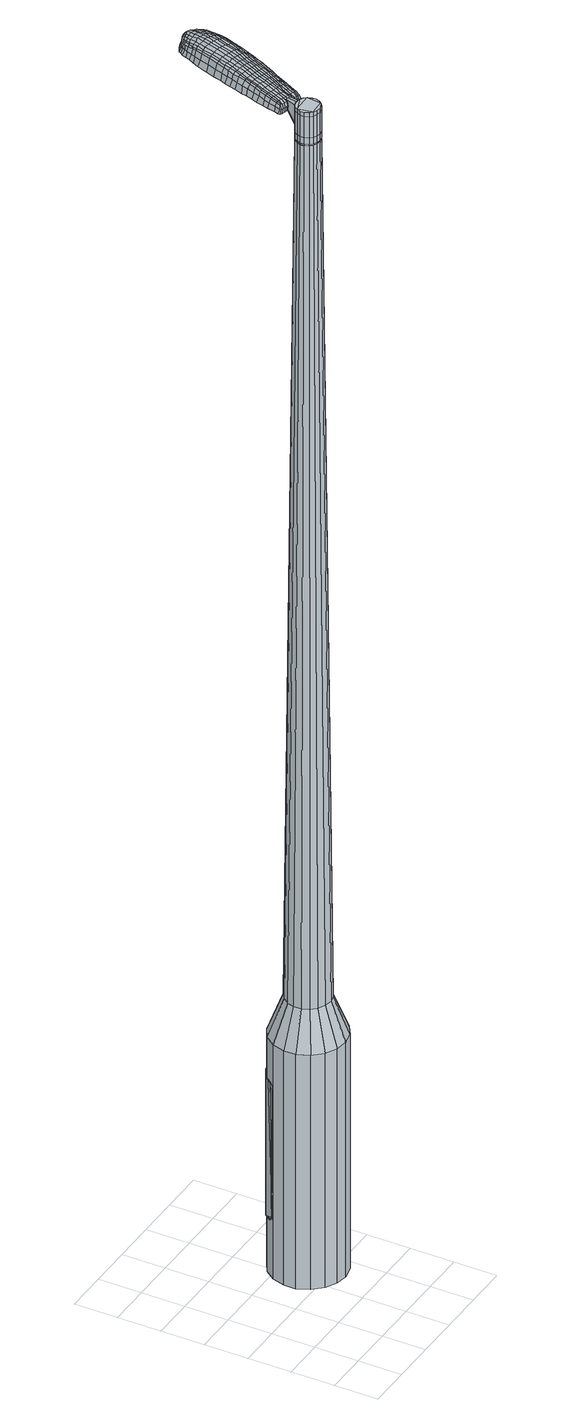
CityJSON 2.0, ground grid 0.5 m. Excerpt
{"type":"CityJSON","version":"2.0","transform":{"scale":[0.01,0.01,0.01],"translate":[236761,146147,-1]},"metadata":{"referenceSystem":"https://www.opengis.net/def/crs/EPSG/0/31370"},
"CityObjects":{
"object1":{"type":"GenericCityObject","attributes":{"cluster":553,"mean_distance_to_centroid":0.0678,"new_centroid_x":236762.25,"new_centroid_y":146148.23,"mean_distance_to_camera":11.22,"H1":16.83,"H2":12.69,"Z_final":113.15,"cluster2":-1,"proj_x":236768.97,"proj_y":146150.39,"id_line":84730,"bearing_l":162.24,"distance":7.06,"orientation":"right","G_obj":72.24},"geometry":[{"type":"MultiSurface","lod":"2","boundaries":[[[0,1,2,3]],[[1,4,5,2]],[[4,6,7,5]],[[6,8,9,7]],[[8,10,11,9]],[[10,12,13,11]],[[12,14,15,13]],[[14,16,17,15]],[[16,18,19,17]],[[18,20,21,19]],[[20,22,23,21]],[[22,24,25,23]],[[24,26,27,25]],[[26,28,29,27]],[[28,30,31,29]],[[30,32,33,31]],[[32,34,35,33]],[[34,0,3,35]],[[36,37,38,39]],[[38,40,41,42]],[[41,43,42]],[[42,44,45,46]],[[45,47,46]],[[46,48,49,50]],[[49,51,50]],[[42,46,50,38]],[[50,52,39,38]],[[53,36,39]],[[2,5,7,35]],[[7,9,11,15]],[[11,13,15]],[[15,17,19,23]],[[19,21,23]],[[23,25,27,31]],[[27,29,31]],[[15,23,31,7]],[[31,33,35,7]],[[3,2,35]],[[1,0,54,55]],[[0,34,56,54]],[[34,32,57,56]],[[32,30,58,57]],[[30,28,59,58]],[[28,26,60,59]],[[26,24,61,60]],[[24,22,62,61]],[[22,20,63,62]],[[20,18,64,63]],[[18,16,65,64]],[[16,14,66,65]],[[14,12,67,66]],[[12,10,68,67]],[[10,8,69,68]],[[8,6,70,69]],[[6,4,71,70]],[[4,1,55,71]],[[55,54,72,73]],[[54,56,74,72]],[[56,57,75,74]],[[57,58,76,75]],[[58,59,77,76]],[[59,60,78,77]],[[60,61,79,78]],[[61,62,80,79]],[[62,63,81,80]],[[63,64,82,81]],[[64,65,83,82]],[[65,66,84,83]],[[66,67,85,84]],[[67,68,86,85]],[[68,69,87,86]],[[69,70,88,87]],[[70,71,89,88]],[[71,55,73,89]],[[90,91,92,93]],[[94,95,91,90]],[[96,97,95,94]],[[98,99,97,96]],[[77,100,99,98]],[[101,102,100,77]],[[103,104,102,101]],[[105,106,104,103]],[[107,108,106,105]],[[109,110,108,107]],[[111,112,110,109]],[[113,114,112,111]],[[115,116,114,113]],[[117,118,116,115]],[[119,120,118,117]],[[121,122,120,119]],[[123,124,122,121]],[[93,92,124,123]],[[125,126,127,128]],[[129,125,128,130]],[[131,129,130,132]],[[133,131,132,134]],[[135,133,134,136]],[[137,135,136,138]],[[139,137,138,140]],[[141,139,140,142]],[[143,141,142,144]],[[145,143,144,146]],[[147,145,146,148]],[[149,147,148,150]],[[151,149,150,152]],[[153,151,152,154]],[[155,153,154,156]],[[157,155,156,158]],[[73,72,90,93]],[[72,74,94,90]],[[74,75,96,94]],[[75,76,98,96]],[[76,77,98]],[[78,101,77]],[[78,79,103,101]],[[79,80,105,103]],[[80,81,107,105]],[[81,82,109,107]],[[82,83,111,109]],[[83,84,113,111]],[[84,85,115,113]],[[85,86,117,115]],[[86,87,119,117]],[[87,88,121,119]],[[88,89,123,121]],[[89,73,93,123]],[[159,160,92,91]],[[160,161,124,92]],[[161,162,122,124]],[[162,163,120,122]],[[163,164,118,120]],[[164,165,116,118]],[[165,166,114,116]],[[166,167,112,114]],[[167,168,110,112]],[[168,169,108,110]],[[169,170,106,108]],[[170,171,104,106]],[[171,172,102,104]],[[172,100,102]],[[173,99,100]],[[173,174,97,99]],[[174,175,95,97]],[[175,159,91,95]],[[39,52,157,176]],[[160,159,177,158]],[[53,39,176,126]],[[159,175,127,177]],[[36,53,126,125]],[[175,174,128,127]],[[37,36,125,129]],[[174,173,130,128]],[[38,37,129,131]],[[173,100,132,130]],[[40,38,131,133]],[[100,172,134,132]],[[41,40,133,135]],[[172,171,136,134]],[[43,41,135,137]],[[171,170,138,136]],[[42,43,137,139]],[[170,169,140,138]],[[44,42,139,141]],[[169,168,142,140]],[[45,44,141,143]],[[168,167,144,142]],[[47,45,143,145]],[[167,166,146,144]],[[46,47,145,147]],[[166,165,148,146]],[[48,46,147,149]],[[165,164,150,148]],[[49,48,149,151]],[[164,163,152,150]],[[51,49,151,153]],[[163,162,154,152]],[[50,51,153,155]],[[162,161,156,154]],[[52,50,155,157]],[[161,160,158,156]],[[157,158,178,179]],[[158,177,180,178]],[[177,127,181,180]],[[127,126,182,181]],[[126,176,183,182]],[[176,157,179,183]],[[184,185,186,187]],[[188,184,187,189]],[[184,188,190,191]],[[185,184,191,192]],[[193,194,195,196]],[[197,193,196,198]],[[193,197,199,200]],[[194,193,200,201]],[[202,203,204,205]],[[206,202,205,207]],[[202,206,208,209]],[[203,202,209,210]],[[211,212,213,214]],[[215,211,214,216]],[[211,215,217,218]],[[212,211,218,219]],[[220,221,222,223]],[[224,220,223,225]],[[220,224,226,227]],[[221,220,227,228]],[[229,230,231,232]],[[233,229,232,234]],[[229,233,235,236]],[[230,229,236,237]],[[238,239,240,241]],[[230,238,241,231]],[[238,230,237,242]],[[239,238,242,243]],[[244,245,246,247]],[[239,244,247,240]],[[244,239,243,248]],[[245,244,248,249]],[[250,188,189,251]],[[245,250,251,246]],[[250,245,249,252]],[[188,250,252,190]],[[253,254,255,256]],[[257,253,256,258]],[[253,257,259,260]],[[254,253,260,261]],[[262,263,264,265]],[[254,262,265,255]],[[262,254,261,266]],[[263,262,266,267]],[[268,269,270,271]],[[263,268,271,264]],[[268,263,267,272]],[[269,268,272,273]],[[274,275,276,277]],[[269,274,277,270]],[[274,269,273,278]],[[275,274,278,279]],[[280,185,192,281]],[[275,280,281,276]],[[280,275,279,282]],[[185,280,282,186]],[[283,284,285,286]],[[287,283,286,288]],[[283,287,289,290]],[[284,283,290,291]],[[292,293,294,295]],[[284,292,295,285]],[[292,284,291,296]],[[293,292,296,297]],[[298,299,300,301]],[[293,298,301,294]],[[298,293,297,302]],[[299,298,302,303]],[[304,197,198,305]],[[299,304,305,300]],[[304,299,303,306]],[[197,304,306,199]],[[307,308,309,310]],[[311,307,310,312]],[[307,311,313,314]],[[308,307,314,315]],[[316,317,318,319]],[[308,316,319,309]],[[316,308,315,320]],[[317,316,320,321]],[[322,323,324,325]],[[317,322,325,318]],[[322,317,321,326]],[[323,322,326,327]],[[328,329,330,331]],[[323,328,331,324]],[[328,323,327,332]],[[329,328,332,333]],[[334,194,201,335]],[[329,334,335,330]],[[334,329,333,336]],[[194,334,336,195]],[[337,223,222,338]],[[339,337,338,340]],[[337,339,341,342]],[[223,337,342,225]],[[343,339,340,344]],[[345,343,344,346]],[[343,345,347,348]],[[339,343,348,341]],[[349,345,346,350]],[[351,349,350,352]],[[349,351,353,354]],[[345,349,354,347]],[[355,351,352,356]],[[357,355,356,358]],[[355,357,359,360]],[[351,355,360,353]],[[361,357,358,362]],[[212,361,362,213]],[[361,212,219,363]],[[357,361,363,359]],[[364,365,210,209]],[[366,364,209,208]],[[364,366,367,368]],[[365,364,368,369]],[[370,371,369,368]],[[372,370,368,367]],[[370,372,373,374]],[[371,370,374,375]],[[376,377,375,374]],[[378,376,374,373]],[[376,378,379,380]],[[377,376,380,381]],[[382,383,381,380]],[[384,382,380,379]],[[382,384,217,215]],[[383,382,215,216]],[[385,386,387,388]],[[287,385,388,289]],[[385,287,288,389]],[[386,385,389,390]],[[391,206,207,392]],[[386,391,392,387]],[[391,386,390,393]],[[206,391,393,208]],[[394,395,396,397]],[[233,394,397,235]],[[394,233,234,398]],[[395,394,398,399]],[[400,401,402,403]],[[395,400,403,396]],[[400,395,399,404]],[[401,400,404,405]],[[406,203,210,407]],[[401,406,407,402]],[[406,401,405,408]],[[203,406,408,204]],[[409,410,411,412]],[[191,409,412,192]],[[409,191,190,413]],[[410,409,413,414]],[[415,416,417,418]],[[410,415,418,411]],[[415,410,414,419]],[[416,415,419,420]],[[421,214,213,422]],[[416,421,422,417]],[[421,416,420,423]],[[214,421,423,216]],[[424,425,426,427]],[[196,424,427,198]],[[424,196,195,428]],[[425,424,428,429]],[[430,218,217,431]],[[425,430,431,426]],[[430,425,429,432]],[[218,430,432,219]],[[433,434,435,436]],[[311,433,436,313]],[[433,311,312,437]],[[434,433,437,438]],[[439,224,225,440]],[[434,439,440,435]],[[439,434,438,441]],[[224,439,441,226]],[[442,443,444,445]],[[257,442,445,259]],[[442,257,258,446]],[[443,442,446,447]],[[448,449,450,451]],[[443,448,451,444]],[[448,443,447,452]],[[449,448,452,453]],[[454,221,228,455]],[[449,454,455,450]],[[454,449,453,456]],[[221,454,456,222]],[[457,458,447,446]],[[256,457,446,258]],[[457,256,255,459]],[[458,457,459,460]],[[461,462,453,452]],[[458,461,452,447]],[[461,458,460,463]],[[462,461,463,464]],[[465,338,222,456]],[[462,465,456,453]],[[465,462,464,466]],[[338,465,466,340]],[[467,468,469,470]],[[314,467,470,315]],[[467,314,313,436]],[[468,467,436,435]],[[471,342,341,472]],[[468,471,472,469]],[[471,468,435,440]],[[342,471,440,225]],[[473,474,460,459]],[[265,473,459,255]],[[473,265,264,475]],[[474,473,475,476]],[[477,478,464,463]],[[474,477,463,460]],[[477,474,476,479]],[[478,477,479,480]],[[481,344,340,466]],[[478,481,466,464]],[[481,478,480,482]],[[344,481,482,346]],[[483,484,485,486]],[[320,483,486,321]],[[483,320,315,470]],[[484,483,470,469]],[[487,348,347,488]],[[484,487,488,485]],[[487,484,469,472]],[[348,487,472,341]],[[489,490,476,475]],[[271,489,475,264]],[[489,271,270,491]],[[490,489,491,492]],[[493,494,480,479]],[[490,493,479,476]],[[493,490,492,495]],[[494,493,495,496]],[[497,350,346,482]],[[494,497,482,480]],[[497,494,496,498]],[[350,497,498,352]],[[499,500,501,502]],[[326,499,502,327]],[[499,326,321,486]],[[500,499,486,485]],[[503,354,353,504]],[[500,503,504,501]],[[503,500,485,488]],[[354,503,488,347]],[[505,506,492,491]],[[277,505,491,270]],[[505,277,276,507]],[[506,505,507,508]],[[509,510,496,495]],[[506,509,495,492]],[[509,506,508,511]],[[510,509,511,512]],[[513,356,352,498]],[[510,513,498,496]],[[513,510,512,514]],[[356,513,514,358]],[[515,516,517,518]],[[332,515,518,333]],[[515,332,327,502]],[[516,515,502,501]],[[519,360,359,520]],[[516,519,520,517]],[[519,516,501,504]],[[360,519,504,353]],[[521,522,508,507]],[[281,521,507,276]],[[521,281,192,412]],[[522,521,412,411]],[[523,524,512,511]],[[522,523,511,508]],[[523,522,411,418]],[[524,523,418,417]],[[525,362,358,514]],[[524,525,514,512]],[[525,524,417,422]],[[362,525,422,213]],[[526,527,429,428]],[[336,526,428,195]],[[526,336,333,518]],[[527,526,518,517]],[[528,363,219,432]],[[527,528,432,429]],[[528,527,517,520]],[[363,528,520,359]],[[529,530,390,389]],[[286,529,389,288]],[[529,286,285,531]],[[530,529,531,532]],[[533,366,208,393]],[[530,533,393,390]],[[533,530,532,534]],[[366,533,534,367]],[[535,536,537,538]],[[236,535,538,237]],[[535,236,235,397]],[[536,535,397,396]],[[539,540,541,542]],[[536,539,542,537]],[[539,536,396,403]],[[540,539,403,402]],[[543,365,369,544]],[[540,543,544,541]],[[543,540,402,407]],[[365,543,407,210]],[[545,546,532,531]],[[295,545,531,285]],[[545,295,294,547]],[[546,545,547,548]],[[549,372,367,534]],[[546,549,534,532]],[[549,546,548,550]],[[372,549,550,373]],[[551,552,553,554]],[[242,551,554,243]],[[551,242,237,538]],[[552,551,538,537]],[[555,556,557,558]],[[552,555,558,553]],[[555,552,537,542]],[[556,555,542,541]],[[559,371,375,560]],[[556,559,560,557]],[[559,556,541,544]],[[371,559,544,369]],[[561,562,548,547]],[[301,561,547,294]],[[561,301,300,563]],[[562,561,563,564]],[[565,378,373,550]],[[562,565,550,548]],[[565,562,564,566]],[[378,565,566,379]],[[567,568,569,570]],[[248,567,570,249]],[[567,248,243,554]],[[568,567,554,553]],[[571,572,573,574]],[[568,571,574,569]],[[571,568,553,558]],[[572,571,558,557]],[[575,377,381,576]],[[572,575,576,573]],[[575,572,557,560]],[[377,575,560,375]],[[577,578,564,563]],[[305,577,563,300]],[[577,305,198,427]],[[578,577,427,426]],[[579,384,379,566]],[[578,579,566,564]],[[579,578,426,431]],[[384,579,431,217]],[[580,581,414,413]],[[252,580,413,190]],[[580,252,249,570]],[[581,580,570,569]],[[582,583,420,419]],[[581,582,419,414]],[[582,581,569,574]],[[583,582,574,573]],[[584,383,216,423]],[[583,584,423,420]],[[584,583,573,576]],[[383,584,576,381]],[[585,586,587,588]],[[588,587,589,590]],[[591,589,587,592]],[[592,587,586,593]],[[594,595,596,597]],[[597,596,598,599]],[[600,598,596,601]],[[601,596,595,602]],[[603,604,605,606]],[[606,605,607,608]],[[609,607,605,610]],[[610,605,604,611]],[[612,613,614,615]],[[615,614,616,617]],[[618,616,614,619]],[[619,614,613,620]],[[621,622,623,624]],[[624,623,625,626]],[[627,625,623,628]],[[628,623,622,629]],[[630,631,632,633]],[[633,632,634,635]],[[636,634,632,637]],[[637,632,631,638]],[[639,640,641,642]],[[642,641,631,630]],[[638,631,641,643]],[[643,641,640,644]],[[645,646,647,648]],[[648,647,640,639]],[[644,640,647,649]],[[649,647,646,650]],[[590,589,651,652]],[[652,651,646,645]],[[650,646,651,653]],[[653,651,589,591]],[[654,655,656,657]],[[657,656,658,659]],[[660,658,656,661]],[[661,656,655,662]],[[663,664,665,666]],[[666,665,655,654]],[[662,655,665,667]],[[667,665,664,668]],[[669,670,671,672]],[[672,671,664,663]],[[668,664,671,673]],[[673,671,670,674]],[[675,676,677,678]],[[678,677,670,669]],[[674,670,677,679]],[[679,677,676,680]],[[593,586,681,682]],[[682,681,676,675]],[[680,676,681,683]],[[683,681,586,585]],[[684,685,686,687]],[[687,686,688,689]],[[690,688,686,691]],[[691,686,685,692]],[[693,694,695,696]],[[696,695,685,684]],[[692,685,695,697]],[[697,695,694,698]],[[699,700,701,702]],[[702,701,694,693]],[[698,694,701,703]],[[703,701,700,704]],[[599,598,705,706]],[[706,705,700,699]],[[704,700,705,707]],[[707,705,598,600]],[[708,709,710,711]],[[711,710,712,713]],[[714,712,710,715]],[[715,710,709,716]],[[717,718,719,720]],[[720,719,709,708]],[[716,709,719,721]],[[721,719,718,722]],[[723,724,725,726]],[[726,725,718,717]],[[722,718,725,727]],[[727,725,724,728]],[[729,730,731,732]],[[732,731,724,723]],[[728,724,731,733]],[[733,731,730,734]],[[602,595,735,736]],[[736,735,730,729]],[[734,730,735,737]],[[737,735,595,594]],[[621,624,738,739]],[[739,738,740,741]],[[742,740,738,743]],[[743,738,624,626]],[[741,740,744,745]],[[745,744,746,747]],[[748,746,744,749]],[[749,744,740,742]],[[747,746,750,751]],[[751,750,752,753]],[[754,752,750,755]],[[755,750,746,748]],[[753,752,756,757]],[[757,756,758,759]],[[760,758,756,761]],[[761,756,752,754]],[[759,758,762,763]],[[763,762,613,612]],[[620,613,762,764]],[[764,762,758,760]],[[611,765,766,610]],[[610,766,767,609]],[[768,767,766,769]],[[769,766,765,770]],[[770,771,772,769]],[[769,772,773,768]],[[774,773,772,775]],[[775,772,771,776]],[[776,777,778,775]],[[775,778,779,774]],[[780,779,778,781]],[[781,778,777,782]],[[782,783,784,781]],[[781,784,785,780]],[[618,785,784,616]],[[616,784,783,617]],[[786,787,788,789]],[[789,788,688,690]],[[689,688,788,790]],[[790,788,787,791]],[[608,607,792,793]],[[793,792,787,786]],[[791,787,792,794]],[[794,792,607,609]],[[795,796,797,798]],[[798,797,634,636]],[[635,634,797,799]],[[799,797,796,800]],[[801,802,803,804]],[[804,803,796,795]],[[800,796,803,805]],[[805,803,802,806]],[[611,604,807,808]],[[808,807,802,801]],[[806,802,807,809]],[[809,807,604,603]],[[810,811,812,813]],[[813,812,592,593]],[[591,592,812,814]],[[814,812,811,815]],[[816,817,818,819]],[[819,818,811,810]],[[815,811,818,820]],[[820,818,817,821]],[[612,615,822,823]],[[823,822,817,816]],[[821,817,822,824]],[[824,822,615,617]],[[825,826,827,828]],[[828,827,597,599]],[[594,597,827,829]],[[829,827,826,830]],[[618,619,831,832]],[[832,831,826,825]],[[830,826,831,833]],[[833,831,619,620]],[[834,835,836,837]],[[837,836,712,714]],[[713,712,836,838]],[[838,836,835,839]],[[626,625,840,841]],[[841,840,835,834]],[[839,835,840,842]],[[842,840,625,627]],[[843,844,845,846]],[[846,845,658,660]],[[659,658,845,847]],[[847,845,844,848]],[[849,850,851,852]],[[852,851,844,843]],[[848,844,851,853]],[[853,851,850,854]],[[629,622,855,856]],[[856,855,850,849]],[[854,850,855,857]],[[857,855,622,621]],[[848,858,859,847]],[[847,859,657,659]],[[654,657,859,860]],[[859,858,860]],[[854,861,862,853]],[[853,862,858,848]],[[860,858,862,863]],[[863,862,861,864]],[[621,739,865,857]],[[857,865,861,854]],[[864,861,865,866]],[[866,865,739,741]],[[867,868,869,870]],[[870,869,715,716]],[[714,715,869,837]],[[837,869,868,834]],[[742,743,871,872]],[[872,871,868,867]],[[834,868,871,841]],[[841,871,743,626]],[[873,874,860]],[[860,874,666,654]],[[663,666,874,875]],[[874,873,875]],[[864,876,877,863]],[[863,877,873,860]],[[875,873,877,878]],[[878,877,876,879]],[[741,745,880,866]],[[866,880,876,864]],[[879,876,880,881]],[[881,880,745,747]],[[882,883,884,885]],[[885,884,721,722]],[[716,721,884,870]],[[870,884,883,867]],[[748,749,886,887]],[[887,886,883,882]],[[867,883,886,872]],[[872,886,749,742]],[[888,889,875]],[[875,889,672,663]],[[669,672,889,890]],[[890,889,888,891]],[[879,892,893,878]],[[878,893,888,875]],[[891,888,893,894]],[[894,893,892,895]],[[747,751,896,881]],[[881,896,892,879]],[[895,892,896,897]],[[897,896,751,753]],[[898,899,900,901]],[[901,900,727,728]],[[722,727,900,885]],[[885,900,899,882]],[[754,755,902,903]],[[903,902,899,898]],[[882,899,902,887]],[[887,902,755,748]],[[891,904,905,890]],[[890,905,678,669]],[[675,678,905,906]],[[906,905,904,907]],[[895,908,909,894]],[[894,909,904,891]],[[907,904,909,910]],[[910,909,908,911]],[[753,757,912,897]],[[897,912,908,895]],[[911,908,912,913]],[[913,912,757,759]],[[914,915,916,917]],[[917,916,733,734]],[[728,733,916,901]],[[901,916,915,898]],[[760,761,918,919]],[[919,918,915,914]],[[898,915,918,903]],[[903,918,761,754]],[[907,920,921,906]],[[906,921,682,675]],[[593,682,921,813]],[[813,921,920,810]],[[911,922,923,910]],[[910,923,920,907]],[[810,920,923,819]],[[819,923,922,816]],[[759,763,924,913]],[[913,924,922,911]],[[816,922,924,823]],[[823,924,763,612]],[[830,925,926,829]],[[829,926,737,594]],[[734,737,926,917]],[[917,926,925,914]],[[620,764,927,833]],[[833,927,925,830]],[[914,925,927,919]],[[919,927,764,760]],[[791,928,929,790]],[[790,929,687,689]],[[684,687,929,930]],[[930,929,928,931]],[[609,767,932,794]],[[794,932,928,791]],[[931,928,932,933]],[[933,932,767,768]],[[934,935,936,937]],[[937,936,637,638]],[[636,637,936,798]],[[798,936,935,795]],[[938,939,940,941]],[[941,940,935,934]],[[795,935,940,804]],[[804,940,939,801]],[[770,765,942,943]],[[943,942,939,938]],[[801,939,942,808]],[[808,942,765,611]],[[931,944,945,930]],[[930,945,696,684]],[[693,696,945,946]],[[946,945,944,947]],[[768,773,948,933]],[[933,948,944,931]],[[947,944,948,949]],[[949,948,773,774]],[[950,951,952,953]],[[953,952,643,644]],[[638,643,952,937]],[[937,952,951,934]],[[954,955,956,957]],[[957,956,951,950]],[[934,951,956,941]],[[941,956,955,938]],[[776,771,958,959]],[[959,958,955,954]],[[938,955,958,943]],[[943,958,771,770]],[[947,960,961,946]],[[946,961,702,693]],[[699,702,961,962]],[[962,961,960,963]],[[774,779,964,949]],[[949,964,960,947]],[[963,960,964,965]],[[965,964,779,780]],[[966,967,968,969]],[[969,968,649,650]],[[644,649,968,953]],[[953,968,967,950]],[[970,971,972,973]],[[973,972,967,966]],[[950,967,972,957]],[[957,972,971,954]],[[782,777,974,975]],[[975,974,971,970]],[[954,971,974,959]],[[959,974,777,776]],[[963,976,977,962]],[[962,977,706,699]],[[599,706,977,828]],[[828,977,976,825]],[[780,785,978,965]],[[965,978,976,963]],[[825,976,978,832]],[[832,978,785,618]],[[815,979,980,814]],[[814,980,653,591]],[[650,653,980,969]],[[969,980,979,966]],[[821,981,982,820]],[[820,982,979,815]],[[966,979,982,973]],[[973,982,981,970]],[[617,783,983,824]],[[824,983,981,821]],[[970,981,983,975]],[[975,983,783,782]],[[585,588,187,186]],[[588,590,189,187]],[[600,601,200,199]],[[601,602,201,200]],[[603,606,205,204]],[[606,608,207,205]],[[627,628,227,226]],[[628,629,228,227]],[[630,633,232,231]],[[633,635,234,232]],[[639,642,241,240]],[[642,630,231,241]],[[645,648,247,246]],[[648,639,240,247]],[[590,652,251,189]],[[652,645,246,251]],[[660,661,260,259]],[[661,662,261,260]],[[662,667,266,261]],[[667,668,267,266]],[[668,673,272,267]],[[673,674,273,272]],[[674,679,278,273]],[[679,680,279,278]],[[680,683,282,279]],[[683,585,186,282]],[[690,691,290,289]],[[691,692,291,290]],[[692,697,296,291]],[[697,698,297,296]],[[698,703,302,297]],[[703,704,303,302]],[[704,707,306,303]],[[707,600,199,306]],[[708,711,310,309]],[[711,713,312,310]],[[717,720,319,318]],[[720,708,309,319]],[[723,726,325,324]],[[726,717,318,325]],[[729,732,331,330]],[[732,723,324,331]],[[602,736,335,201]],[[736,729,330,335]],[[786,789,388,387]],[[789,690,289,388]],[[608,793,392,207]],[[793,786,387,392]],[[635,799,398,234]],[[799,800,399,398]],[[800,805,404,399]],[[805,806,405,404]],[[806,809,408,405]],[[809,603,204,408]],[[713,838,437,312]],[[838,839,438,437]],[[839,842,441,438]],[[842,627,226,441]],[[843,846,445,444]],[[846,660,259,445]],[[849,852,451,450]],[[852,843,444,451]],[[629,856,455,228]],[[856,849,450,455]],[[984,985,986,987]],[[988,989,987,986]],[[990,991,992,993]],[[994,995,996,997]],[[985,998,999,986]],[[1000,988,986,999]],[[1001,990,993,1002]],[[1003,1004,995,994]],[[998,1005,1006,999]],[[1006,1007,1000,999]],[[1008,1001,1002,1009]],[[1010,1004,1003,1011]],[[1005,1012,1013,1006]],[[1013,1014,1007,1006]],[[1015,1008,1009,1016]],[[1017,1010,1011,1018]],[[1019,1020,1021,1022]],[[1023,1024,1020,1019]],[[1023,1025,1026,1024]],[[1025,1027,1028,1026]],[[1029,1030,1031,1032]],[[1033,1034,1030,1029]],[[1035,1036,1034,1033]],[[1037,1038,1036,1035]],[[1032,1021,1020,1029]],[[1029,1020,1024,1033]],[[1024,1026,1035,1033]],[[1026,1028,1037,1035]],[[993,992,989,988]],[[1002,993,988,1000]],[[1007,1009,1002,1000]],[[1014,1016,1009,1007]],[[994,997,991,990]],[[1003,994,990,1001]],[[1011,1003,1001,1008]],[[1018,1011,1008,1015]],[[995,1019,1022,996]],[[1004,1023,1019,995]],[[1025,1023,1004,1010]],[[1027,1025,1010,1017]],[[1039,1040,1041,1042]],[[1041,1043,1044,1045]],[[1041,1045,1046,1047]],[[1041,1047,1042]],[[1048,1039,1042,1049]],[[1050,1049,1042,1051]],[[1052,1051,1042]],[[1053,1041,1040,1054]],[[1055,1053,1054,1056]],[[1057,1055,1056,1058]],[[1059,1057,1058,1060]],[[1061,1059,1060,1062]],[[1062,1063,1064,1065]],[[1062,1065,1066,1067]],[[1062,1067,1068,1069]],[[1068,1070,1071,1072]],[[1068,1072,1073,1074]],[[1068,1074,1069]],[[1062,1069,1061]],[[1075,1076,1040,1039]],[[1077,1078,1043,1041]],[[1079,1080,1052,1042]],[[1076,1081,1054,1040]],[[1082,1077,1041,1053]],[[1081,1083,1056,1054]],[[1084,1082,1053,1055]],[[1083,1085,1058,1056]],[[1086,1084,1055,1057]],[[1085,1087,1060,1058]],[[1088,1086,1057,1059]],[[1087,1089,1062,1060]],[[1090,1088,1059,1061]],[[1089,1091,1063,1062]],[[1092,1093,1070,1068]],[[1094,1090,1061,1069]],[[1064,1063,1091,1095]],[[1065,1064,1095,1096]],[[1066,1065,1096,1097]],[[1067,1066,1097,1098]],[[1068,1067,1098,1092]],[[1099,1075,1039,1048]],[[1100,1099,1048,1049]],[[1101,1100,1049,1050]],[[1102,1101,1050,1051]],[[1080,1102,1051,1052]],[[1044,1043,1078,1103]],[[1071,1070,1093,1104]],[[1045,1044,1103,1105]],[[1046,1045,1105,1106]],[[1047,1046,1106,1107]],[[1042,1047,1107,1079]],[[1072,1071,1104,1108]],[[1073,1072,1108,1109]],[[1074,1073,1109,1110]],[[1069,1074,1110,1094]]]}]}
},
"vertices":[
[136,166,384],[149,159,384],[149,159,96],[136,166,96],[159,148,384],[159,148,96],[165,135,384],[165,135,96],[165,120,384],[165,120,96],[161,106,384],[161,106,96],[152,94,384],[152,94,96],[140,86,384],[140,86,96],[125,83,384],[125,83,96],[111,85,384],[111,85,96],[98,92,384],[98,92,96],[88,103,384],[88,103,96],[82,117,384],[82,117,96],[82,131,384],[82,131,96],[86,145,384],[86,145,96],[95,157,384],[95,157,96],[108,165,384],[108,165,96],[122,168,384],[122,168,96],[118,138,1524],[114,136,1524],[112,132,1524],[128,138,1524],[110,127,1524],[110,123,1524],[115,115,1524],[112,118,1524],[119,113,1524],[124,112,1524],[133,116,1524],[129,113,1524],[135,119,1524],[137,124,1524],[135,133,1524],[137,128,1524],[132,136,1524],[123,139,1524],[131,150,429],[139,146,429],[123,151,429],[114,149,429],[107,144,429],[101,137,429],[99,129,429],[99,120,429],[102,112,429],[108,106,429],[116,102,429],[125,100,429],[133,102,429],[140,107,429],[146,114,429],[148,122,429],[148,131,429],[145,139,429],[128,138,1483],[132,136,1483],[123,139,1483],[118,138,1483],[114,136,1483],[112,132,1483],[110,127,1483],[110,123,1483],[112,118,1483],[115,115,1483],[119,113,1483],[124,112,1483],[129,113,1483],[133,116,1483],[135,119,1483],[137,124,1483],[137,128,1483],[135,133,1483],[127,138,1483],[127,138,1485],[131,136,1485],[131,136,1483],[123,138,1483],[123,138,1485],[119,137,1483],[119,137,1485],[115,135,1483],[115,135,1485],[112,132,1485],[111,127,1483],[111,127,1485],[111,123,1483],[111,123,1485],[113,119,1483],[113,119,1485],[116,115,1483],[116,115,1485],[120,113,1483],[120,113,1485],[124,113,1483],[124,113,1485],[128,114,1483],[128,114,1485],[132,116,1483],[132,116,1485],[135,120,1483],[135,120,1485],[136,124,1483],[136,124,1485],[136,128,1483],[136,128,1485],[134,132,1483],[134,132,1485],[118,138,1519],[123,139,1519],[123,139,1493],[118,138,1493],[114,136,1519],[114,136,1493],[112,132,1519],[112,132,1493],[110,127,1519],[110,127,1493],[110,123,1519],[110,123,1493],[112,118,1519],[112,118,1493],[115,115,1519],[115,115,1493],[119,113,1519],[119,113,1493],[124,112,1519],[124,112,1493],[129,113,1519],[129,113,1493],[133,116,1519],[133,116,1493],[135,119,1519],[135,119,1493],[137,124,1519],[137,124,1493],[137,128,1519],[137,128,1493],[135,133,1519],[135,133,1493],[132,136,1519],[132,136,1493],[128,138,1485],[132,136,1485],[135,133,1485],[137,128,1485],[137,124,1485],[135,119,1485],[133,116,1485],[129,113,1485],[124,112,1485],[119,113,1485],[115,115,1485],[112,118,1485],[110,123,1485],[110,127,1485],[114,136,1485],[118,138,1485],[123,139,1485],[128,138,1519],[128,138,1493],[136,155,1513],[136,155,1518],[133,156,1513],[130,157,1513],[130,157,1518],[133,156,1518],[175,221,1519],[172,214,1518],[174,215,1509],[176,222,1510],[177,229,1519],[179,230,1510],[176,228,1526],[173,220,1525],[170,214,1525],[138,233,1519],[136,226,1518],[137,225,1525],[139,231,1525],[140,241,1519],[141,240,1526],[139,243,1510],[137,234,1510],[135,228,1509],[177,297,1519],[181,296,1519],[181,297,1513],[177,298,1513],[173,297,1519],[173,298,1513],[172,296,1524],[177,296,1524],[180,295,1524],[154,227,1530],[152,220,1529],[155,219,1529],[158,226,1530],[157,235,1531],[160,234,1531],[154,237,1530],[151,228,1530],[149,221,1529],[130,150,1512],[133,149,1512],[133,150,1517],[130,151,1517],[127,151,1512],[128,152,1517],[127,152,1506],[130,151,1506],[133,150,1506],[191,278,1519],[191,274,1519],[192,275,1512],[193,278,1512],[191,280,1518],[193,280,1512],[190,280,1522],[190,278,1523],[189,274,1524],[190,270,1519],[188,264,1519],[190,265,1512],[191,270,1512],[188,270,1524],[187,264,1525],[187,258,1519],[185,251,1519],[186,252,1511],[189,259,1511],[185,258,1526],[183,251,1526],[181,240,1519],[183,241,1510],[179,240,1526],[148,152,1513],[151,159,1513],[149,159,1518],[147,152,1517],[146,147,1512],[145,148,1516],[147,147,1506],[149,152,1507],[152,159,1507],[154,166,1514],[156,173,1515],[155,173,1520],[152,166,1519],[155,166,1507],[158,174,1507],[159,180,1515],[162,187,1516],[160,186,1522],[157,179,1521],[161,181,1508],[163,187,1508],[164,194,1517],[167,201,1517],[165,200,1524],[163,193,1523],[166,194,1508],[169,201,1509],[170,207,1518],[168,207,1524],[171,208,1509],[158,289,1519],[156,286,1519],[157,286,1524],[159,289,1523],[159,291,1518],[159,291,1522],[158,293,1512],[157,291,1512],[155,288,1512],[154,282,1519],[152,276,1519],[153,275,1525],[155,281,1524],[153,283,1512],[151,278,1512],[150,271,1519],[147,263,1519],[148,262,1526],[151,270,1526],[149,272,1511],[146,265,1511],[144,252,1519],[145,251,1526],[143,254,1510],[119,161,1513],[121,169,1513],[120,170,1507],[119,162,1507],[118,156,1512],[118,157,1506],[119,156,1516],[120,160,1517],[122,168,1518],[123,176,1514],[125,183,1515],[124,185,1507],[122,177,1507],[124,175,1519],[126,182,1520],[127,190,1515],[129,198,1516],[128,199,1508],[126,192,1508],[128,189,1521],[130,196,1522],[130,205,1517],[132,212,1517],[131,214,1509],[129,206,1508],[132,203,1523],[133,211,1524],[134,219,1518],[133,221,1509],[135,218,1524],[132,156,1519],[135,155,1519],[134,163,1520],[137,162,1520],[132,164,1520],[129,157,1519],[137,170,1522],[139,169,1522],[139,177,1523],[142,177,1523],[136,178,1523],[134,171,1521],[141,184,1524],[144,184,1524],[143,192,1525],[146,191,1525],[140,193,1525],[138,185,1524],[146,199,1526],[148,198,1526],[148,206,1527],[151,205,1527],[145,207,1527],[142,200,1526],[150,213,1528],[153,212,1528],[147,214,1528],[176,293,1527],[179,292,1527],[172,293,1526],[170,289,1527],[174,289,1528],[178,287,1528],[172,283,1529],[176,281,1529],[168,283,1528],[166,276,1530],[170,276,1530],[174,274,1530],[168,269,1531],[171,267,1531],[164,269,1530],[161,261,1531],[165,260,1531],[168,259,1531],[161,248,1531],[164,247,1531],[157,249,1531],[160,293,1518],[163,295,1519],[163,296,1513],[160,294,1513],[161,292,1523],[163,293,1523],[168,296,1519],[168,297,1513],[168,295,1524],[191,282,1518],[190,285,1518],[189,284,1523],[190,281,1523],[193,283,1513],[191,286,1513],[189,288,1519],[186,292,1519],[186,290,1524],[188,287,1523],[189,289,1513],[187,292,1513],[184,294,1519],[183,293,1524],[184,295,1513],[171,221,1528],[169,221,1528],[167,215,1528],[169,214,1527],[174,229,1528],[172,230,1529],[167,222,1529],[164,223,1530],[161,217,1529],[164,216,1528],[170,231,1529],[167,232,1530],[161,225,1530],[158,218,1529],[164,233,1531],[140,231,1528],[143,230,1529],[145,239,1529],[143,239,1528],[139,224,1527],[141,223,1528],[147,229,1529],[149,238,1530],[145,222,1528],[119,154,1512],[121,153,1512],[121,154,1517],[120,155,1517],[118,155,1506],[120,154,1506],[124,152,1512],[124,153,1517],[123,153,1506],[144,145,1512],[142,146,1512],[143,146,1506],[145,146,1506],[144,147,1517],[142,147,1517],[140,146,1512],[138,147,1512],[138,148,1506],[141,147,1506],[140,148,1517],[138,149,1517],[135,148,1512],[136,149,1506],[135,149,1517],[146,152,1519],[144,152,1519],[148,159,1520],[147,159,1520],[142,153,1519],[139,154,1519],[144,160,1520],[142,161,1520],[137,154,1519],[139,162,1520],[121,160,1519],[123,159,1519],[125,166,1520],[123,167,1520],[126,158,1519],[128,165,1520],[151,166,1521],[149,166,1521],[153,173,1522],[152,173,1522],[147,167,1521],[144,168,1521],[149,174,1522],[147,175,1523],[142,169,1522],[144,176,1523],[125,174,1521],[127,173,1521],[129,181,1522],[127,181,1522],[130,172,1521],[132,180,1522],[156,180,1523],[154,180,1523],[159,187,1524],[157,187,1524],[152,181,1523],[149,182,1524],[154,188,1525],[152,189,1525],[147,183,1524],[149,190,1525],[129,188,1523],[131,188,1523],[133,195,1524],[131,196,1524],[134,187,1524],[136,194,1525],[161,193,1525],[159,194,1525],[164,200,1526],[162,201,1526],[157,195,1526],[154,196,1526],[159,202,1527],[157,203,1527],[151,197,1526],[154,204,1527],[133,203,1525],[135,202,1525],[137,209,1526],[135,210,1526],[139,201,1526],[141,208,1527],[166,207,1527],[164,208,1527],[162,209,1527],[159,210,1528],[156,211,1528],[137,217,1527],[139,216,1527],[143,215,1528],[160,289,1525],[163,291,1525],[159,286,1526],[161,287,1526],[167,292,1526],[165,288,1527],[189,279,1525],[189,282,1525],[188,278,1526],[189,276,1525],[187,285,1525],[185,288,1526],[184,283,1527],[186,281,1526],[182,290,1526],[181,286,1527],[157,281,1526],[159,282,1527],[154,276,1527],[157,276,1528],[163,283,1528],[161,276,1529],[187,271,1526],[186,273,1527],[185,267,1528],[186,265,1527],[185,275,1527],[182,278,1528],[180,271,1529],[183,269,1528],[179,280,1528],[177,273,1530],[152,270,1528],[155,270,1529],[150,262,1528],[152,262,1529],[159,270,1529],[156,262,1530],[184,259,1528],[183,260,1528],[180,252,1529],[182,251,1528],[181,262,1529],[178,264,1530],[175,256,1530],[178,254,1530],[175,266,1530],[172,257,1531],[146,251,1529],[149,250,1529],[153,250,1530],[178,240,1528],[176,241,1529],[174,242,1530],[171,244,1530],[168,245,1531],[172,216,1509],[170,215,1518],[173,221,1518],[175,222,1509],[176,230,1519],[177,230,1510],[174,229,1525],[171,221,1525],[169,214,1525],[139,224,1525],[138,225,1518],[140,232,1518],[141,231,1525],[142,241,1519],[143,239,1525],[141,242,1510],[139,234,1509],[137,227,1509],[180,295,1513],[180,294,1519],[177,295,1519],[177,296,1513],[173,295,1519],[173,296,1513],[173,294,1524],[176,294,1524],[179,293,1524],[155,219,1528],[152,220,1528],[155,227,1529],[158,226,1529],[157,236,1529],[160,235,1529],[154,237,1529],[151,228,1529],[149,221,1528],[134,152,1516],[133,151,1512],[131,152,1512],[131,153,1516],[128,153,1512],[128,154,1516],[128,154,1506],[131,153,1506],[134,152,1506],[190,275,1512],[189,275,1519],[189,278,1518],[191,278,1512],[189,280,1518],[191,280,1512],[189,280,1522],[188,278,1523],[187,275,1523],[188,265,1512],[187,265,1519],[188,270,1519],[189,271,1512],[186,270,1524],[185,264,1525],[185,252,1511],[183,251,1519],[185,259,1519],[187,260,1511],[184,259,1525],[181,251,1526],[179,241,1519],[181,241,1510],[178,240,1526],[148,159,1518],[149,160,1513],[146,153,1513],[145,153,1517],[144,148,1512],[144,149,1515],[145,149,1506],[148,153,1506],[150,160,1507],[153,173,1520],[154,174,1514],[152,167,1514],[150,166,1519],[153,167,1507],[156,174,1507],[158,187,1522],[160,188,1516],[157,181,1515],[156,180,1521],[159,181,1508],[162,188,1508],[163,201,1523],[165,201,1517],[163,195,1516],[161,194,1522],[164,195,1508],[167,202,1508],[168,208,1517],[166,208,1524],[170,209,1509],[159,285,1523],[158,285,1519],[159,288,1518],[160,288,1523],[160,290,1518],[161,289,1522],[159,291,1512],[158,290,1512],[157,287,1512],[155,275,1525],[154,276,1519],[156,281,1519],[157,280,1524],[155,282,1512],[153,277,1512],[150,262,1526],[149,263,1519],[152,270,1519],[153,269,1525],[151,272,1511],[148,264,1511],[146,252,1519],[147,251,1526],[145,253,1510],[122,169,1507],[123,168,1513],[121,161,1513],[120,162,1506],[120,156,1512],[120,157,1506],[121,156,1515],[122,160,1517],[124,167,1518],[126,184,1507],[127,183,1514],[125,175,1514],[124,177,1507],[126,174,1519],[128,182,1520],[130,199,1508],[131,197,1516],[129,190,1515],[128,191,1508],[130,189,1521],[132,196,1522],[133,213,1508],[134,211,1517],[132,204,1516],[131,206,1508],[133,203,1522],[135,210,1523],[136,218,1517],[135,220,1509],[137,217,1524],[132,157,1518],[135,156,1518],[135,164,1519],[137,163,1519],[132,165,1519],[130,158,1518],[137,171,1520],[139,170,1520],[139,178,1521],[142,177,1521],[136,179,1521],[134,172,1520],[141,185,1523],[144,184,1523],[144,192,1524],[146,191,1524],[141,193,1524],[138,186,1523],[146,199,1525],[149,198,1525],[148,206,1526],[151,205,1526],[145,207,1526],[143,200,1525],[150,213,1527],[153,212,1527],[147,214,1527],[178,291,1526],[175,292,1526],[172,292,1525],[170,288,1526],[174,288,1526],[177,287,1526],[175,281,1528],[172,282,1528],[168,282,1527],[166,276,1528],[170,275,1529],[173,274,1529],[171,267,1530],[168,268,1530],[164,269,1529],[161,261,1530],[165,260,1530],[168,259,1530],[164,247,1530],[161,248,1530],[158,249,1530],[163,294,1513],[164,293,1518],[162,291,1518],[161,292,1512],[162,290,1523],[164,291,1523],[168,294,1519],[168,295,1513],[168,293,1523],[188,283,1523],[188,284,1518],[189,282,1518],[188,281,1523],[191,282,1512],[190,284,1512],[184,289,1523],[185,290,1519],[187,287,1519],[186,286,1523],[188,288,1513],[186,291,1513],[182,292,1519],[182,291,1524],[183,293,1513],[167,215,1527],[169,222,1527],[170,221,1527],[168,215,1526],[173,229,1527],[172,230,1528],[161,217,1528],[164,224,1528],[166,223,1528],[164,216,1527],[169,231,1528],[166,232,1529],[161,225,1529],[158,218,1528],[164,234,1529],[146,239,1528],[143,230,1527],[142,230,1527],[144,239,1527],[140,224,1526],[141,223,1527],[147,229,1528],[150,238,1528],[145,222,1527],[122,156,1516],[121,155,1512],[120,155,1512],[121,156,1516],[120,156,1506],[121,156,1506],[124,154,1512],[125,155,1516],[124,155,1506],[144,148,1506],[143,148,1512],[144,147,1512],[145,148,1506],[143,148,1516],[143,149,1516],[139,150,1506],[138,149,1512],[141,149,1512],[142,149,1506],[141,150,1516],[138,150,1516],[136,150,1512],[136,151,1506],[136,151,1516],[144,153,1518],[145,153,1518],[147,160,1519],[140,155,1518],[142,154,1518],[144,161,1519],[142,161,1519],[137,155,1518],[139,162,1519],[125,167,1519],[123,160,1518],[122,160,1518],[124,167,1519],[126,159,1518],[128,166,1519],[149,167,1520],[150,167,1520],[152,174,1521],[144,168,1520],[147,168,1520],[149,175,1521],[147,175,1521],[142,169,1520],[144,176,1521],[129,181,1521],[127,174,1520],[126,174,1520],[128,181,1521],[131,173,1520],[133,180,1521],[154,181,1522],[155,180,1522],[158,187,1523],[157,188,1523],[149,182,1522],[152,182,1522],[154,189,1523],[152,189,1524],[147,183,1523],[149,190,1524],[133,195,1523],[131,188,1522],[130,189,1522],[132,196,1523],[135,187,1522],[137,194,1523],[159,195,1524],[160,194,1524],[163,201,1525],[162,202,1525],[154,196,1525],[157,195,1524],[159,202,1525],[156,203,1526],[151,197,1525],[154,204,1526],[137,209,1525],[135,202,1524],[134,203,1524],[136,210,1525],[139,201,1524],[141,208,1525],[164,208,1526],[165,208,1526],[159,210,1527],[162,209,1526],[156,211,1527],[139,216,1526],[138,217,1526],[143,215,1526],[163,289,1524],[161,288,1524],[160,285,1525],[162,286,1525],[167,291,1525],[166,287,1525],[187,278,1525],[187,281,1524],[188,279,1524],[187,276,1525],[183,283,1526],[184,287,1525],[186,284,1524],[185,280,1525],[181,289,1525],[180,285,1526],[160,281,1526],[158,280,1526],[156,275,1526],[158,275,1527],[164,282,1526],[162,276,1527],[184,266,1527],[185,272,1526],[186,271,1526],[184,265,1526],[179,271,1528],[181,277,1527],[183,275,1526],[182,269,1527],[178,279,1527],[176,272,1528],[155,269,1527],[154,269,1527],[151,261,1527],[153,262,1528],[160,269,1528],[157,261,1529],[179,253,1528],[182,260,1527],[183,259,1527],[180,252,1527],[174,256,1529],[177,264,1529],[180,262,1528],[177,254,1528],[174,266,1529],[171,257,1530],[149,250,1528],[148,250,1528],[153,249,1529],[176,241,1528],[177,241,1528],[171,244,1529],[173,243,1529],[168,245,1530],[145,148,1508],[139,150,1508],[150,181,1509],[157,178,1509],[157,201,1510],[165,199,1510],[170,239,1512],[179,236,1512],[173,219,1511],[164,221,1511],[175,256,1513],[179,269,1514],[187,266,1514],[184,253,1513],[132,152,1508],[142,183,1509],[149,204,1510],[161,241,1512],[155,224,1511],[166,259,1513],[171,271,1514],[126,154,1508],[135,186,1509],[141,206,1510],[152,244,1512],[147,227,1511],[162,274,1514],[158,261,1513],[120,156,1508],[127,188,1509],[133,209,1510],[143,247,1512],[138,230,1511],[154,277,1514],[149,264,1513],[183,282,1514],[183,287,1514],[190,284,1514],[191,279,1514],[175,284,1514],[176,289,1514],[167,287,1514],[169,291,1514],[159,289,1514],[163,293,1514],[182,292,1515],[180,296,1515],[181,296,1515],[186,291,1515],[178,293,1515],[179,296,1515],[173,295,1515],[177,297,1515],[169,296,1515],[176,297,1515],[92,155,334],[95,159,334],[95,159,165],[86,147,171],[92,155,165],[90,152,165],[88,150,166],[87,149,167],[86,148,169],[90,152,334],[88,150,333],[87,149,332],[86,148,331],[86,147,328],[108,166,165],[108,166,334],[122,169,165],[122,169,334],[137,167,165],[137,167,334],[150,160,165],[150,160,334],[160,149,165],[160,149,334],[162,145,334],[164,142,334],[165,139,333],[166,137,332],[166,136,331],[166,136,328],[162,145,165],[166,136,171],[166,136,169],[166,137,167],[165,139,166],[164,142,165],[95,154,334],[97,157,334],[97,157,165],[95,154,165],[88,146,171],[88,146,328],[109,164,334],[109,164,165],[122,166,334],[122,166,165],[136,164,334],[136,164,165],[149,158,334],[149,158,165],[158,148,334],[158,148,165],[160,144,334],[164,135,328],[164,135,171],[160,144,165],[161,141,334],[162,138,333],[163,136,332],[163,135,331],[92,151,334],[91,149,333],[89,147,332],[89,146,331],[92,151,165],[163,135,169],[91,149,166],[89,147,167],[89,146,169],[163,136,167],[162,138,166],[161,141,165]
]}
